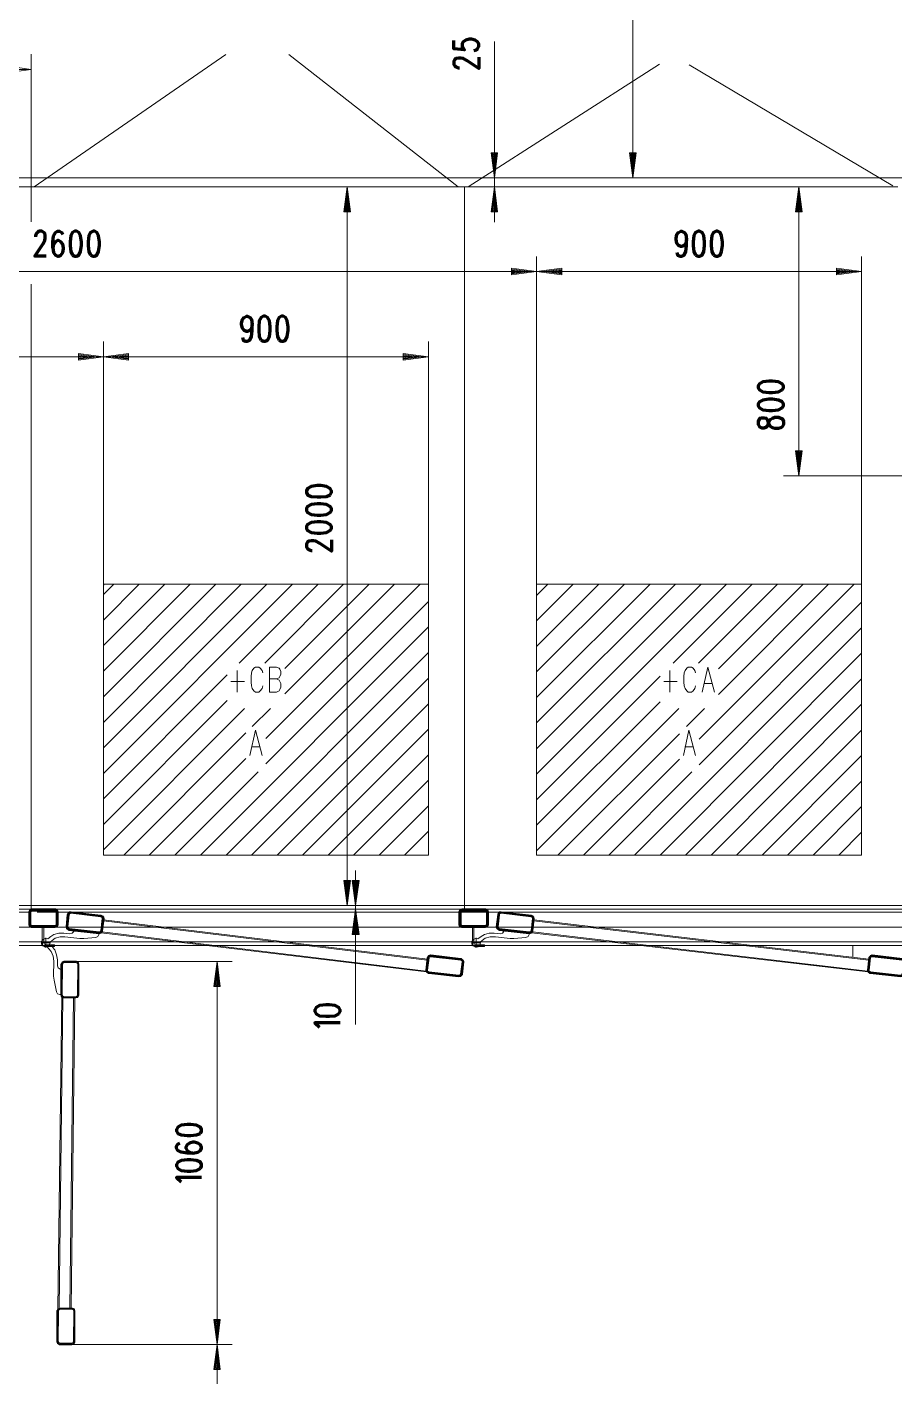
# Model space of a CAD drawing. Header units: metres. Extents: x 1223 to 5739, y -151236 to 19014.
# Drawn here: x 5031.8 to 5089.5, y -151079.8 to -150990.1 of the extents above; entities that cross this region are included whole.
import ezdxf

# ---------------------------------------------------------------- set-up
doc = ezdxf.new("R2010")
doc.units = ezdxf.units.M
doc.layers.add('PDF_Geometry', color=7, linetype='Continuous')

msp = doc.modelspace()

# ---------------------------------------------------------------- linework, layer by layer
at = {"layer": 'PDF_Geometry', "color": 8, "lineweight": 13}
for points in [[(4989.002, -151051.122), (5284.294, -151051.122), (5284.294, -151048.725), (5286.692, -151048.725), (5286.692, -150964.01), (5284.294, -150964.01), (5284.294, -150961.612), (4989.002, -150961.612), (4989.002, -150964.01), (4986.605, -150964.01), (4986.605, -151048.725), (4989.063, -151048.725), (4989.307, -151048.481), (5054.697, -151048.481)], [(5284.294, -150963.807), (4989.246, -150963.807), (4989.246, -151048.481), (5054.108, -151048.481)], [(5072.112, -150963.807), (5072.112, -151000.139)], [(5062.907, -150991.076), (5062.907, -151003.086)], [(5032.122, -150991.909), (5032.122, -151000.728), (5054.006, -151000.728), (5052.096, -151000.728)], [(5032.325, -151000.728), (5045.045, -150991.93)], [(5049.231, -150991.93), (5060.488, -151000.728)], [(5003.308, -150992.925), (5032.122, -150992.925)], [(5061.159, -151000.728), (5073.879, -150992.58)], [(5075.851, -150992.621), (5089.384, -151000.667)], [(5062.744, -150998.453), (5062.907, -150999.692), (5063.069, -150998.453)], [(5062.785, -150998.453), (5062.907, -150999.265), (5063.008, -150998.453)], [(5062.846, -150998.453), (5062.907, -150998.818), (5062.947, -150998.453)], [(5071.949, -150998.453), (5072.112, -150999.692), (5072.274, -150998.453)], [(5072.01, -150998.453), (5072.112, -150999.265), (5072.213, -150998.453)], [(5072.071, -150998.453), (5072.112, -150998.818), (5072.173, -150998.453)], [(5006.843, -151000.728), (5006.843, -151000.139), (5135.287, -151000.139), (5135.287, -151000.728)], [(5006.843, -151000.139), (5063.902, -151000.139)], [(5071.055, -151000.139), (5073.128, -151000.139)], [(5003.308, -151108.161), (5003.308, -151048.725), (5003.308, -151000.728), (5032.122, -151000.728), (5032.122, -151003.045), (5032.122, -151000.728), (5060.915, -151000.728), (5060.915, -151048.725)], [(5052.95, -151002.395), (5053.112, -151001.175), (5053.275, -151002.395)], [(5053.112, -151000.728), (5053.112, -151048.481)], [(5089.709, -151000.728), (5060.915, -151000.728), (5063.902, -151000.728)], [(5060.915, -151000.728), (5060.915, -151048.725), (5060.915, -151000.728)], [(5062.744, -151002.395), (5062.907, -151001.175), (5063.069, -151002.395)], [(5082.129, -151000.728), (5089.709, -151000.728)], [(5082.983, -151002.395), (5083.145, -151001.175), (5083.308, -151002.395)], [(5083.145, -151000.728), (5083.145, -151019.931)], [(5053.011, -151002.395), (5053.112, -151001.602), (5053.214, -151002.395)], [(5053.051, -151002.415), (5053.112, -151002.049), (5053.153, -151002.415)], [(5062.785, -151002.395), (5062.907, -151001.602), (5063.008, -151002.395)], [(5062.846, -151002.415), (5062.907, -151002.049), (5062.947, -151002.415)], [(5083.044, -151002.395), (5083.145, -151001.602), (5083.247, -151002.395)], [(5083.084, -151002.415), (5083.145, -151002.049), (5083.186, -151002.415)], [(5087.311, -151005.361), (5087.311, -151027.124)], [(4988.921, -151006.357), (4990.587, -151006.134), (4990.587, -151006.581), (4988.921, -151006.357), (5003.308, -151006.357), (5001.641, -151006.581), (5001.641, -151006.134), (5003.308, -151006.357), (5065.711, -151006.357), (5067.377, -151006.134), (5067.377, -151006.581), (5065.711, -151006.357), (5087.311, -151006.357)], [(5064.045, -151006.195), (5065.284, -151006.357), (5064.045, -151006.52)], [(5064.045, -151006.255), (5064.837, -151006.357), (5064.045, -151006.459)], [(5064.045, -151006.316), (5064.41, -151006.357), (5064.045, -151006.418)], [(5067.377, -151006.195), (5066.158, -151006.357), (5067.377, -151006.52)], [(5067.397, -151006.255), (5066.585, -151006.357), (5067.397, -151006.459)], [(5067.397, -151006.316), (5067.032, -151006.357), (5067.397, -151006.418)], [(5085.645, -151006.195), (5086.884, -151006.357), (5085.645, -151006.52)], [(5085.645, -151006.255), (5086.437, -151006.357), (5085.645, -151006.459)], [(5085.645, -151006.316), (5086.011, -151006.357), (5085.645, -151006.418)], [(5058.517, -151011.01), (5058.517, -151027.124)], [(5003.308, -151012.026), (5036.917, -151012.026)], [(5035.231, -151011.986), (5035.596, -151012.026), (5035.231, -151012.067)], [(5035.251, -151011.864), (5036.47, -151012.026), (5035.251, -151012.189)], [(5035.251, -151011.925), (5036.043, -151012.026), (5035.251, -151012.128)], [(5036.917, -151012.026), (5038.583, -151011.803)], [(5036.917, -151012.026), (5038.583, -151012.25)], [(5036.917, -151012.026), (5058.517, -151012.026)], [(5038.583, -151011.864), (5037.344, -151012.026), (5038.583, -151012.189)], [(5038.583, -151011.925), (5037.791, -151012.026), (5038.583, -151012.128)], [(5038.583, -151011.986), (5038.218, -151012.026), (5038.583, -151012.067)], [(5038.583, -151011.803), (5038.583, -151012.25)], [(5056.831, -151011.986), (5057.197, -151012.026), (5056.831, -151012.067)], [(5056.851, -151011.864), (5058.07, -151012.026), (5056.851, -151012.189)], [(5056.851, -151011.925), (5057.644, -151012.026), (5056.851, -151012.128)], [(5082.983, -151018.265), (5083.145, -151019.484), (5083.308, -151018.265)], [(5083.044, -151018.265), (5083.145, -151019.057), (5083.247, -151018.265)], [(5083.084, -151018.244), (5083.145, -151018.61), (5083.186, -151018.244)], [(5082.129, -151019.931), (5089.689, -151019.931), (5137.685, -151019.931)], [(5036.917, -151027.185), (5036.978, -151027.124)], [(5036.917, -151027.815), (5037.608, -151027.124)], [(5036.917, -151029.522), (5039.295, -151027.124)], [(5036.917, -151031.209), (5041.002, -151027.124)], [(5036.917, -151032.915), (5042.688, -151027.124)], [(5036.917, -151034.602), (5044.395, -151027.124)], [(5036.917, -151036.309), (5046.082, -151027.124)], [(5036.917, -151037.996), (5047.788, -151027.124)], [(5036.917, -151039.702), (5049.475, -151027.124)], [(5045.939, -151032.367), (5051.182, -151027.124)], [(5047.646, -151032.367), (5052.868, -151027.124)], [(5047.707, -151037.386), (5057.969, -151027.124)], [(5048.967, -151032.733), (5054.575, -151027.124)], [(5048.967, -151034.419), (5056.262, -151027.124)], [(5065.711, -151027.876), (5066.463, -151027.124)], [(5065.711, -151029.563), (5068.149, -151027.124)], [(5065.711, -151031.27), (5069.856, -151027.124)], [(5065.711, -151032.956), (5071.543, -151027.124)], [(5065.711, -151034.663), (5073.25, -151027.124)], [(5065.711, -151036.35), (5074.936, -151027.124)], [(5065.711, -151038.056), (5076.643, -151027.124)], [(5065.711, -151039.743), (5078.33, -151027.124)], [(5074.794, -151032.367), (5080.036, -151027.124)], [(5076.48, -151032.367), (5081.723, -151027.124)], [(5076.521, -151037.427), (5086.823, -151027.124)], [(5077.801, -151032.753), (5083.43, -151027.124)], [(5077.801, -151034.46), (5085.116, -151027.124)], [(5047.707, -151039.072), (5058.517, -151028.283)], [(5076.521, -151039.133), (5087.311, -151028.323)], [(5043.359, -151045.128), (5058.517, -151029.969)], [(5072.213, -151045.128), (5087.311, -151030.03)], [(5045.066, -151045.128), (5058.517, -151031.676)], [(5073.92, -151045.128), (5087.311, -151031.717)], [(5047.504, -151033.891), (5047.463, -151034.053), (5047.341, -151034.216), (5047.24, -151034.297), (5047.016, -151034.297), (5046.915, -151034.216), (5046.813, -151034.053), (5046.752, -151033.891), (5046.732, -151033.647), (5046.732, -151033.261), (5046.752, -151033.017), (5046.813, -151032.855), (5046.915, -151032.712), (5047.016, -151032.631), (5047.24, -151032.631), (5047.341, -151032.712), (5047.463, -151032.855), (5047.504, -151033.017)], [(5047.951, -151033.423), (5048.418, -151033.423), (5048.601, -151033.342), (5048.642, -151033.261), (5048.703, -151033.098), (5048.703, -151032.936), (5048.642, -151032.773), (5048.601, -151032.712), (5048.418, -151032.631), (5047.951, -151032.631), (5047.951, -151034.297), (5048.418, -151034.297), (5048.601, -151034.216), (5048.642, -151034.135), (5048.703, -151033.972), (5048.703, -151033.728), (5048.642, -151033.586), (5048.601, -151033.505), (5048.418, -151033.423)], [(5076.277, -151033.891), (5076.237, -151034.053), (5076.115, -151034.216), (5076.013, -151034.297), (5075.79, -151034.297), (5075.688, -151034.216), (5075.586, -151034.053), (5075.525, -151033.891), (5075.505, -151033.647), (5075.505, -151033.261), (5075.525, -151033.017), (5075.586, -151032.855), (5075.688, -151032.712), (5075.79, -151032.631), (5076.013, -151032.631), (5076.115, -151032.712), (5076.237, -151032.855), (5076.277, -151033.017)], [(5076.724, -151034.297), (5077.09, -151032.631), (5077.537, -151034.297)], [(5036.917, -151041.389), (5045.147, -151033.159)], [(5045.391, -151033.586), (5046.285, -151033.586)], [(5045.797, -151034.297), (5045.797, -151032.855)], [(5046.752, -151045.128), (5058.517, -151033.363)], [(5065.711, -151041.45), (5073.92, -151033.241)], [(5074.164, -151033.586), (5075.058, -151033.586)], [(5074.57, -151034.297), (5074.57, -151032.855)], [(5075.607, -151045.128), (5087.311, -151033.423)], [(5076.826, -151033.728), (5077.375, -151033.728)], [(5036.917, -151043.096), (5045.147, -151034.866)], [(5048.459, -151045.128), (5058.517, -151035.069)], [(5065.711, -151043.137), (5073.92, -151034.947)], [(5077.314, -151045.128), (5087.311, -151035.11)], [(5036.917, -151044.782), (5046.305, -151035.395)], [(5046.813, -151036.573), (5048.012, -151035.395)], [(5065.711, -151044.843), (5075.16, -151035.395)], [(5075.668, -151036.573), (5076.867, -151035.395)], [(5038.279, -151045.128), (5046.386, -151037)], [(5046.65, -151038.504), (5047.016, -151036.837), (5047.463, -151038.504)], [(5050.146, -151045.128), (5058.517, -151036.756)], [(5067.113, -151045.128), (5075.2, -151037.061)], [(5075.464, -151038.504), (5075.83, -151036.837), (5076.277, -151038.504)], [(5079, -151045.128), (5087.311, -151036.817)], [(5046.752, -151037.935), (5047.301, -151037.935)], [(5075.566, -151037.935), (5076.115, -151037.935)], [(5039.965, -151045.128), (5046.386, -151038.707)], [(5051.852, -151045.128), (5058.517, -151038.463)], [(5068.82, -151045.128), (5075.2, -151038.747)], [(5080.707, -151045.128), (5087.311, -151038.504)], [(5041.672, -151045.128), (5047.199, -151039.601)], [(5070.506, -151045.128), (5076.033, -151039.601)], [(5053.539, -151045.128), (5058.517, -151040.149)], [(5082.394, -151045.128), (5087.311, -151040.21)], [(5055.246, -151045.128), (5058.517, -151041.856)], [(5084.1, -151045.128), (5087.311, -151041.897)], [(5056.932, -151045.128), (5058.517, -151043.543)], [(5085.787, -151045.128), (5087.311, -151043.604)], [(5053.681, -151046.144), (5053.681, -151056.385)], [(5052.95, -151046.814), (5053.112, -151048.054), (5053.275, -151046.814)], [(5053.011, -151046.814), (5053.112, -151047.607), (5053.214, -151046.814)], [(5053.051, -151046.814), (5053.112, -151047.18), (5053.153, -151046.814)], [(5053.519, -151046.814), (5053.681, -151048.054), (5053.844, -151046.814)], [(5053.58, -151046.814), (5053.681, -151047.607), (5053.783, -151046.814)], [(5053.641, -151046.814), (5053.681, -151047.18), (5053.722, -151046.814)], [(4989.246, -151048.481), (5096.171, -151048.481)], [(5002.048, -151048.725), (5054.697, -151048.725)], [(5004.019, -151048.725), (5032.833, -151048.725), (5061.626, -151048.725), (5138.416, -151048.725), (5005.868, -151048.725), (5005.766, -151048.725), (5005.766, -151049.741), (5005.746, -151049.802), (5005.685, -151049.822), (5003.572, -151049.822), (5003.45, -151049.883), (5003.369, -151050.005), (5003.369, -151050.025), (5003.369, -151050.878), (5003.47, -151050.878)], [(5005.868, -151048.725), (5005.868, -151049.741), (5005.868, -151049.761), (5005.807, -151049.883), (5005.685, -151049.923), (5136.892, -151049.923), (5139.005, -151049.923), (5139.066, -151049.964), (5139.087, -151050.025), (5139.087, -151050.878), (5139.188, -151050.878), (5003.47, -151050.878), (5003.47, -151050.025), (5003.491, -151049.964), (5003.572, -151049.923), (5005.685, -151049.923)], [(5032.406, -151048.725), (5032.508, -151048.725)], [(5032.833, -151048.725), (5054.718, -151048.725)], [(5059.696, -151048.725), (5063.374, -151048.725)], [(5005.868, -151048.928), (5031.979, -151048.928)], [(5032.508, -151048.928), (5062.947, -151048.928)], [(5036.917, -151049.436), (5058.456, -151052.037)], [(5036.917, -151049.497), (5058.436, -151052.098)], [(5053.519, -151050.391), (5053.681, -151049.172), (5053.844, -151050.391)], [(5053.58, -151050.391), (5053.681, -151049.598), (5053.783, -151050.391)], [(5059.696, -151048.928), (5091.741, -151048.928)], [(5065.508, -151049.497), (5087.799, -151052.098)], [(5065.528, -151049.436), (5087.799, -151052.037)], [(5036.409, -151050.594), (5035.617, -151050.675), (5035.353, -151050.675), (5034.357, -151050.553), (5034.032, -151050.553), (5033.707, -151050.655), (5033.503, -151050.797), (5033.361, -151050.899), (5033.381, -151050.96), (5033.32, -151051.102), (5033.199, -151051.224), (5033.036, -151051.244), (5032.894, -151051.163), (5032.812, -151051.021), (5032.812, -151050.858), (5032.914, -151050.736), (5033.056, -151050.675), (5033.219, -151050.696), (5033.422, -151050.533), (5033.625, -151050.411), (5033.95, -151050.31), (5034.296, -151050.31), (5034.682, -151050.35), (5034.845, -151050.31), (5034.946, -151050.208), (5034.966, -151050.127)], [(5034.357, -151050.553), (5035.353, -151050.675), (5035.617, -151050.675), (5036.409, -151050.594), (5036.551, -151050.533), (5036.612, -151050.391), (5036.612, -151050.37), (5036.633, -151050.33)], [(5036.775, -151050.289), (5058.396, -151052.89)], [(5036.816, -151050.228), (5058.375, -151052.829)], [(5053.641, -151050.411), (5053.681, -151050.045), (5053.722, -151050.411)], [(5065.223, -151050.33), (5065.223, -151050.37), (5065.223, -151050.391), (5065.142, -151050.533), (5065, -151050.594), (5064.207, -151050.675), (5063.963, -151050.675), (5062.968, -151050.553), (5062.622, -151050.553), (5062.297, -151050.655), (5062.094, -151050.797), (5061.972, -151050.899), (5061.972, -151050.96), (5061.931, -151051.102), (5061.809, -151051.224), (5061.647, -151051.244), (5061.484, -151051.163), (5061.403, -151051.021), (5061.403, -151050.858), (5061.505, -151050.736), (5061.647, -151050.675), (5061.809, -151050.696), (5062.033, -151050.533), (5062.236, -151050.411), (5062.561, -151050.31), (5062.886, -151050.31), (5063.293, -151050.35), (5063.435, -151050.31), (5063.537, -151050.208), (5063.557, -151050.127)], [(5061.687, -151050.614), (5061.687, -151051.265)], [(5065.365, -151050.289), (5087.758, -151052.89)], [(5065.426, -151050.228), (5087.717, -151052.829)], [(5034.093, -151054.394), (5034.032, -151054.394), (5034.011, -151054.394), (5033.869, -151054.333), (5033.808, -151054.211), (5033.646, -151053.439), (5033.605, -151053.175), (5033.625, -151052.179), (5033.585, -151051.834), (5033.442, -151051.529), (5033.3, -151051.346), (5033.178, -151051.224)], [(5034.093, -151052.728), (5034.032, -151052.707), (5033.91, -151052.626), (5033.869, -151052.484), (5033.869, -151052.077), (5033.808, -151051.752), (5033.686, -151051.427), (5033.524, -151051.244)], [(5033.666, -151051.082), (5033.666, -151051.204)], [(5061.383, -151050.96), (5061.992, -151050.96)], [(5062.256, -151051.082), (5062.256, -151051.204)], [(5086.722, -151051.122), (5086.722, -151051.915)], [(5035.109, -151052.199), (5045.472, -151052.199)], [(5044.476, -151052.199), (5044.476, -151077.64), (5044.253, -151075.974), (5044.679, -151075.974), (5044.476, -151077.64), (5044.476, -151089.649)], [(5044.314, -151053.866), (5044.476, -151052.646), (5044.639, -151053.866)], [(5044.354, -151053.866), (5044.476, -151053.073), (5044.578, -151053.866)], [(5044.415, -151053.886), (5044.476, -151053.52), (5044.517, -151053.886)], [(5033.889, -151075.283), (5034.154, -151054.536)], [(5033.971, -151075.242), (5034.215, -151054.577)], [(5034.682, -151075.242), (5034.926, -151054.597)], [(5034.763, -151075.242), (5035.007, -151054.597)], [(5044.314, -151075.974), (5044.476, -151077.213), (5044.639, -151075.974)], [(5044.354, -151075.974), (5044.476, -151076.766), (5044.578, -151075.974)], [(5044.415, -151075.974), (5044.476, -151076.34), (5044.517, -151075.974)], [(5034.824, -151077.64), (5045.472, -151077.64)], [(5044.314, -151079.306), (5044.476, -151078.087), (5044.639, -151079.306)], [(5044.354, -151079.306), (5044.476, -151078.514), (5044.578, -151079.306)], [(5044.415, -151079.327), (5044.476, -151078.961), (5044.517, -151079.327)]]:
    msp.add_lwpolyline(points, dxfattribs=at)
at = {"layer": 'PDF_Geometry', "color": 8, "lineweight": 70}
for points in [[(5061.545, -150991.666), (5061.708, -150991.625), (5061.789, -150991.564), (5061.87, -150991.401), (5061.87, -150991.239), (5061.789, -150991.097), (5061.626, -150990.975), (5061.383, -150990.914), (5061.22, -150990.914), (5060.996, -150990.975), (5060.834, -150991.097), (5060.753, -150991.239), (5060.753, -150991.401), (5060.834, -150991.564), (5060.915, -150991.625), (5060.204, -150991.564), (5060.204, -150991.015)], [(5061.87, -150992.113), (5061.87, -150992.865), (5061.078, -150992.336), (5060.834, -150992.214), (5060.671, -150992.174), (5060.509, -150992.174), (5060.346, -150992.214), (5060.285, -150992.275), (5060.204, -150992.397), (5060.204, -150992.6), (5060.285, -150992.702), (5060.346, -150992.763), (5060.509, -150992.824), (5060.59, -150992.824)], [(5033.117, -151005.341), (5032.365, -151005.341), (5032.894, -151004.549), (5033.016, -151004.305), (5033.056, -151004.142), (5033.056, -151003.98), (5033.016, -151003.817), (5032.955, -151003.756), (5032.833, -151003.675), (5032.63, -151003.675), (5032.528, -151003.756), (5032.467, -151003.817), (5032.406, -151003.98), (5032.406, -151004.061)], [(5033.564, -151004.772), (5033.605, -151005.097), (5033.727, -151005.26), (5033.869, -151005.341), (5033.93, -151005.341), (5034.093, -151005.26), (5034.215, -151005.097), (5034.255, -151004.853), (5034.255, -151004.772), (5034.215, -151004.549), (5034.093, -151004.386), (5033.93, -151004.305), (5033.869, -151004.305), (5033.727, -151004.386), (5033.605, -151004.549), (5033.564, -151004.772), (5033.564, -151004.386), (5033.605, -151003.98), (5033.727, -151003.756), (5033.869, -151003.675), (5033.991, -151003.675), (5034.154, -151003.756), (5034.215, -151003.898)], [(5075.038, -151005.097), (5075.078, -151005.26), (5075.241, -151005.341), (5075.343, -151005.341), (5075.525, -151005.26), (5075.627, -151005.016), (5075.668, -151004.63), (5075.668, -151004.223), (5075.627, -151004.467), (5075.525, -151004.63), (5075.343, -151004.691), (5075.302, -151004.691), (5075.139, -151004.63), (5075.038, -151004.467), (5074.977, -151004.223), (5074.977, -151004.142), (5075.038, -151003.898), (5075.139, -151003.756), (5075.302, -151003.675), (5075.343, -151003.675), (5075.525, -151003.756), (5075.627, -151003.898), (5075.668, -151004.223)], [(5046.163, -151010.746), (5046.203, -151010.909), (5046.366, -151010.99), (5046.468, -151010.99), (5046.65, -151010.909), (5046.752, -151010.665), (5046.793, -151010.279), (5046.793, -151009.872), (5046.752, -151010.116), (5046.65, -151010.279), (5046.468, -151010.34), (5046.427, -151010.34), (5046.264, -151010.279), (5046.163, -151010.116), (5046.102, -151009.872), (5046.102, -151009.791), (5046.163, -151009.547), (5046.264, -151009.405), (5046.427, -151009.324), (5046.468, -151009.324), (5046.65, -151009.405), (5046.752, -151009.547), (5046.793, -151009.872)], [(5052.076, -151024.178), (5052.076, -151024.93), (5051.283, -151024.401), (5051.04, -151024.279), (5050.877, -151024.239), (5050.715, -151024.239), (5050.552, -151024.279), (5050.491, -151024.34), (5050.41, -151024.462), (5050.41, -151024.666), (5050.491, -151024.767), (5050.552, -151024.828), (5050.715, -151024.889), (5050.796, -151024.889)], [(5052.645, -151056.263), (5050.979, -151056.263), (5051.283, -151056.548)], [(5042.871, -151064.92), (5043.196, -151064.859), (5043.359, -151064.757), (5043.44, -151064.595), (5043.44, -151064.554), (5043.359, -151064.371), (5043.196, -151064.269), (5042.952, -151064.208), (5042.871, -151064.208), (5042.647, -151064.269), (5042.485, -151064.371), (5042.404, -151064.554), (5042.404, -151064.595), (5042.485, -151064.757), (5042.647, -151064.859), (5042.871, -151064.92), (5042.485, -151064.92), (5042.078, -151064.859), (5041.855, -151064.757), (5041.774, -151064.595), (5041.774, -151064.473), (5041.855, -151064.33), (5041.997, -151064.269)], [(5043.44, -151066.545), (5041.774, -151066.545), (5042.078, -151066.83)]]:
    msp.add_lwpolyline(points, dxfattribs=at)
at = {"layer": 'PDF_Geometry', "color": 8, "lineweight": 13}
for points in [[(5032.122, -150992.925), (5030.455, -150993.149), (5030.455, -150992.702)], [(5062.907, -151000.139), (5062.683, -150998.473), (5063.11, -150998.473)], [(5072.112, -151000.139), (5071.888, -150998.473), (5072.335, -150998.473)], [(5053.336, -151002.395), (5053.112, -151000.728), (5052.889, -151002.395)], [(5063.11, -151002.395), (5062.907, -151000.728), (5062.683, -151002.395)], [(5083.369, -151002.395), (5083.145, -151000.728), (5082.922, -151002.395)], [(5065.711, -151027.124), (5065.711, -151005.361)], [(5065.711, -151006.357), (5064.045, -151006.581), (5064.045, -151006.134)], [(5087.311, -151006.357), (5085.645, -151006.581), (5085.645, -151006.134)], [(5032.122, -151048.725), (5032.122, -151007.19)], [(5036.917, -151027.124), (5036.917, -151011.01)], [(5036.917, -151012.026), (5035.251, -151012.25), (5035.251, -151011.803)], [(5058.517, -151012.026), (5056.851, -151012.25), (5056.851, -151011.803)], [(5083.145, -151019.931), (5082.922, -151018.265), (5083.369, -151018.265)], [(5058.517, -151027.124), (5036.917, -151027.124), (5036.917, -151045.128), (5058.517, -151045.128)], [(5087.311, -151027.124), (5065.711, -151027.124), (5065.711, -151045.128), (5087.311, -151045.128)], [(5053.112, -151048.481), (5052.889, -151046.814), (5053.336, -151046.814)], [(5053.681, -151048.481), (5053.458, -151046.814), (5053.905, -151046.814)], [(5053.905, -151050.391), (5053.681, -151048.725), (5053.458, -151050.391)], [(5033.666, -151051.204), (5033.097, -151051.204), (5033.016, -151051.183), (5032.894, -151051.102), (5032.853, -151050.96), (5032.853, -151049.923), (5032.955, -151049.923), (5032.955, -151050.96), (5032.995, -151051.041), (5033.097, -151051.082), (5033.666, -151051.082)], [(5033.097, -151051.265), (5033.097, -151050.614)], [(5062.256, -151051.204), (5061.687, -151051.204), (5061.606, -151051.183), (5061.484, -151051.102), (5061.444, -151050.96), (5061.444, -151049.923), (5061.545, -151049.923), (5061.545, -151050.96), (5061.586, -151051.041), (5061.687, -151051.082), (5062.256, -151051.082)], [(5033.402, -151050.96), (5032.772, -151050.96)], [(5044.679, -151053.866), (5044.476, -151052.199), (5044.253, -151053.866)], [(5044.679, -151079.306), (5044.476, -151077.64), (5044.253, -151079.306)]]:
    msp.add_lwpolyline(points, close=True, dxfattribs=at)
at = {"layer": 'PDF_Geometry', "color": 8, "lineweight": 70}
for points in [[(5034.865, -151005.26), (5035.027, -151005.341), (5035.129, -151005.341), (5035.292, -151005.26), (5035.393, -151005.016), (5035.454, -151004.63), (5035.454, -151004.386), (5035.393, -151003.98), (5035.292, -151003.756), (5035.129, -151003.675), (5035.027, -151003.675), (5034.865, -151003.756), (5034.743, -151003.98), (5034.702, -151004.386), (5034.702, -151004.63), (5034.743, -151005.016)], [(5036.064, -151005.26), (5036.226, -151005.341), (5036.328, -151005.341), (5036.49, -151005.26), (5036.592, -151005.016), (5036.653, -151004.63), (5036.653, -151004.386), (5036.592, -151003.98), (5036.49, -151003.756), (5036.328, -151003.675), (5036.226, -151003.675), (5036.064, -151003.756), (5035.942, -151003.98), (5035.901, -151004.386), (5035.901, -151004.63), (5035.942, -151005.016)], [(5076.277, -151005.26), (5076.44, -151005.341), (5076.541, -151005.341), (5076.704, -151005.26), (5076.826, -151005.016), (5076.867, -151004.63), (5076.867, -151004.386), (5076.826, -151003.98), (5076.704, -151003.756), (5076.541, -151003.675), (5076.44, -151003.675), (5076.277, -151003.756), (5076.155, -151003.98), (5076.115, -151004.386), (5076.115, -151004.63), (5076.155, -151005.016)], [(5077.476, -151005.26), (5077.639, -151005.341), (5077.74, -151005.341), (5077.903, -151005.26), (5078.004, -151005.016), (5078.065, -151004.63), (5078.065, -151004.386), (5078.004, -151003.98), (5077.903, -151003.756), (5077.74, -151003.675), (5077.639, -151003.675), (5077.476, -151003.756), (5077.354, -151003.98), (5077.314, -151004.386), (5077.314, -151004.63), (5077.354, -151005.016)], [(5047.402, -151010.909), (5047.565, -151010.99), (5047.667, -151010.99), (5047.829, -151010.909), (5047.951, -151010.665), (5047.992, -151010.279), (5047.992, -151010.035), (5047.951, -151009.629), (5047.829, -151009.405), (5047.667, -151009.324), (5047.565, -151009.324), (5047.402, -151009.405), (5047.28, -151009.629), (5047.24, -151010.035), (5047.24, -151010.279), (5047.28, -151010.665)], [(5048.601, -151010.909), (5048.764, -151010.99), (5048.865, -151010.99), (5049.028, -151010.909), (5049.13, -151010.665), (5049.191, -151010.279), (5049.191, -151010.035), (5049.13, -151009.629), (5049.028, -151009.405), (5048.865, -151009.324), (5048.764, -151009.324), (5048.601, -151009.405), (5048.479, -151009.629), (5048.439, -151010.035), (5048.439, -151010.279), (5048.479, -151010.665)], [(5082.028, -151014.221), (5082.109, -151014.079), (5082.109, -151013.957), (5082.028, -151013.815), (5081.784, -151013.693), (5081.398, -151013.632), (5081.154, -151013.632), (5080.748, -151013.693), (5080.524, -151013.815), (5080.443, -151013.957), (5080.443, -151014.079), (5080.524, -151014.221), (5080.748, -151014.343), (5081.154, -151014.384), (5081.398, -151014.384), (5081.784, -151014.343)], [(5082.028, -151015.42), (5082.109, -151015.278), (5082.109, -151015.156), (5082.028, -151015.013), (5081.784, -151014.892), (5081.398, -151014.831), (5081.154, -151014.831), (5080.748, -151014.892), (5080.524, -151015.013), (5080.443, -151015.156), (5080.443, -151015.278), (5080.524, -151015.42), (5080.748, -151015.542), (5081.154, -151015.582), (5081.398, -151015.582), (5081.784, -151015.542)], [(5082.028, -151016.68), (5081.947, -151016.741), (5081.784, -151016.781), (5081.54, -151016.781), (5081.398, -151016.741), (5081.235, -151016.619), (5081.154, -151016.456), (5081.073, -151016.253), (5080.992, -151016.131), (5080.829, -151016.09), (5080.666, -151016.09), (5080.524, -151016.131), (5080.443, -151016.314), (5080.443, -151016.517), (5080.524, -151016.68), (5080.666, -151016.741), (5080.829, -151016.741), (5080.992, -151016.68), (5081.073, -151016.578), (5081.154, -151016.355), (5081.235, -151016.192), (5081.398, -151016.09), (5081.54, -151016.029), (5081.784, -151016.029), (5081.947, -151016.09), (5082.028, -151016.131), (5082.109, -151016.314), (5082.109, -151016.517)], [(5051.995, -151021.191), (5052.076, -151021.028), (5052.076, -151020.927), (5051.995, -151020.764), (5051.751, -151020.642), (5051.365, -151020.581), (5051.121, -151020.581), (5050.715, -151020.642), (5050.491, -151020.764), (5050.41, -151020.927), (5050.41, -151021.028), (5050.491, -151021.191), (5050.715, -151021.292), (5051.121, -151021.333), (5051.365, -151021.333), (5051.751, -151021.292)], [(5051.995, -151022.369), (5052.076, -151022.227), (5052.076, -151022.105), (5051.995, -151021.963), (5051.751, -151021.841), (5051.365, -151021.78), (5051.121, -151021.78), (5050.715, -151021.841), (5050.491, -151021.963), (5050.41, -151022.105), (5050.41, -151022.227), (5050.491, -151022.369), (5050.715, -151022.491), (5051.121, -151022.532), (5051.365, -151022.532), (5051.751, -151022.491)], [(5051.995, -151023.568), (5052.076, -151023.426), (5052.076, -151023.304), (5051.995, -151023.162), (5051.751, -151023.04), (5051.365, -151022.979), (5051.121, -151022.979), (5050.715, -151023.04), (5050.491, -151023.162), (5050.41, -151023.304), (5050.41, -151023.426), (5050.491, -151023.568), (5050.715, -151023.69), (5051.121, -151023.731), (5051.365, -151023.731), (5051.751, -151023.69)], [(5052.564, -151055.674), (5052.645, -151055.511), (5052.645, -151055.41), (5052.564, -151055.247), (5052.32, -151055.125), (5051.934, -151055.085), (5051.69, -151055.085), (5051.283, -151055.125), (5051.06, -151055.247), (5050.979, -151055.41), (5050.979, -151055.511), (5051.06, -151055.674), (5051.283, -151055.796), (5051.69, -151055.837), (5051.934, -151055.837), (5052.32, -151055.796)], [(5043.359, -151063.619), (5043.44, -151063.457), (5043.44, -151063.355), (5043.359, -151063.192), (5043.115, -151063.071), (5042.729, -151063.03), (5042.485, -151063.03), (5042.078, -151063.071), (5041.855, -151063.192), (5041.774, -151063.355), (5041.774, -151063.457), (5041.855, -151063.619), (5042.078, -151063.721), (5042.485, -151063.761), (5042.729, -151063.761), (5043.115, -151063.721)], [(5043.359, -151065.956), (5043.44, -151065.793), (5043.44, -151065.692), (5043.359, -151065.529), (5043.115, -151065.407), (5042.729, -151065.367), (5042.485, -151065.367), (5042.078, -151065.407), (5041.855, -151065.529), (5041.774, -151065.692), (5041.774, -151065.793), (5041.855, -151065.956), (5042.078, -151066.078), (5042.485, -151066.119), (5042.729, -151066.119), (5043.115, -151066.078)]]:
    msp.add_lwpolyline(points, close=True, dxfattribs=at)
at = {"layer": 'PDF_Geometry', "color": 8, "lineweight": 35}
for points in [[(5033.889, -151048.928), (5033.849, -151048.786), (5033.727, -151048.725), (5033.707, -151048.725), (5032.162, -151048.725), (5032.04, -151048.765), (5031.979, -151048.887), (5031.979, -151048.928), (5031.979, -151049.741), (5032.02, -151049.862), (5032.142, -151049.923), (5032.162, -151049.923), (5033.707, -151049.923), (5033.828, -151049.883), (5033.889, -151049.761), (5033.889, -151049.741)], [(5033.788, -151049.741), (5033.788, -151048.928), (5033.768, -151048.846), (5033.707, -151048.826), (5032.162, -151048.826), (5032.101, -151048.846), (5032.061, -151048.928), (5032.061, -151049.741), (5032.101, -151049.802), (5032.162, -151049.822), (5033.707, -151049.822), (5033.768, -151049.802)], [(5062.48, -151049.741), (5062.48, -151048.928), (5062.439, -151048.786), (5062.317, -151048.725), (5062.297, -151048.725), (5060.753, -151048.725), (5060.631, -151048.765), (5060.57, -151048.887), (5060.57, -151048.928), (5060.57, -151049.741), (5060.61, -151049.862), (5060.732, -151049.923), (5060.753, -151049.923), (5062.297, -151049.923), (5062.419, -151049.883), (5062.48, -151049.761)], [(5062.297, -151048.826), (5060.753, -151048.826), (5060.692, -151048.846), (5060.671, -151048.928), (5060.671, -151049.741), (5060.692, -151049.802), (5060.753, -151049.822), (5062.297, -151049.822), (5062.358, -151049.802), (5062.399, -151049.741), (5062.399, -151048.928), (5062.358, -151048.846)], [(5034.54, -151049.07), (5034.56, -151049.05), (5034.641, -151048.928), (5034.763, -151048.907), (5036.755, -151049.131), (5036.795, -151049.151), (5036.897, -151049.212), (5036.937, -151049.354), (5036.836, -151050.167), (5036.836, -151050.188), (5036.755, -151050.289), (5036.633, -151050.33), (5034.621, -151050.106), (5034.601, -151050.086), (5034.479, -151050.005), (5034.458, -151049.883)], [(5034.621, -151049.09), (5034.662, -151049.009), (5034.743, -151048.968), (5036.755, -151049.212), (5036.836, -151049.253), (5036.856, -151049.334), (5036.775, -151050.147), (5036.714, -151050.228), (5036.633, -151050.249), (5034.641, -151050.025), (5034.56, -151049.984), (5034.519, -151049.903)], [(5063.15, -151049.07), (5063.15, -151049.05), (5063.232, -151048.928), (5063.354, -151048.907), (5065.365, -151049.131), (5065.386, -151049.151), (5065.487, -151049.212), (5065.528, -151049.354), (5065.426, -151050.167), (5065.426, -151050.188), (5065.345, -151050.289), (5065.223, -151050.33), (5063.211, -151050.106), (5063.191, -151050.086), (5063.089, -151050.005), (5063.049, -151049.883)], [(5063.232, -151050.025), (5063.15, -151049.984), (5063.13, -151049.903), (5063.211, -151049.09), (5063.252, -151049.009), (5063.354, -151048.968), (5065.345, -151049.212), (5065.426, -151049.253), (5065.467, -151049.334), (5065.365, -151050.147), (5065.325, -151050.228), (5065.223, -151050.249)], [(5058.538, -151052.971), (5058.517, -151052.971), (5058.396, -151052.89), (5058.375, -151052.768), (5058.456, -151051.955), (5058.477, -151051.915), (5058.538, -151051.813), (5058.68, -151051.773), (5060.671, -151052.016), (5060.712, -151052.016), (5060.814, -151052.098), (5060.854, -151052.22), (5060.753, -151053.032), (5060.753, -151053.073), (5060.671, -151053.175), (5060.529, -151053.195)], [(5058.538, -151051.955), (5058.578, -151051.874), (5058.66, -151051.854), (5060.671, -151052.077), (5060.753, -151052.118), (5060.773, -151052.22), (5060.671, -151053.032), (5060.631, -151053.114), (5060.549, -151053.134), (5058.538, -151052.91), (5058.456, -151052.85), (5058.436, -151052.768)], [(5087.88, -151052.971), (5087.86, -151052.971), (5087.758, -151052.89), (5087.717, -151052.768), (5087.819, -151051.955), (5087.819, -151051.915), (5087.9, -151051.813), (5088.022, -151051.773), (5090.034, -151052.016), (5090.054, -151052.016), (5090.156, -151052.098), (5090.197, -151052.22), (5090.095, -151053.032), (5090.095, -151053.073), (5090.014, -151053.175), (5089.892, -151053.195)], [(5087.88, -151051.955), (5087.921, -151051.874), (5088.022, -151051.854), (5090.014, -151052.077), (5090.095, -151052.118), (5090.136, -151052.22), (5090.034, -151053.032), (5089.993, -151053.114), (5089.892, -151053.134), (5087.9, -151052.91), (5087.819, -151052.85), (5087.799, -151052.768)]]:
    msp.add_lwpolyline(points, close=True, dxfattribs=at)
for points in [[(5034.966, -151050.127), (5034.966, -151050.127)], [(5063.557, -151050.127), (5063.557, -151050.127)]]:
    msp.add_lwpolyline(points, dxfattribs=at)
at = {"layer": 'PDF_Geometry', "color": 8, "lineweight": 25}
for points in [[(5035.109, -151052.199), (5034.296, -151052.199), (5034.174, -151052.24), (5034.113, -151052.362), (5034.093, -151052.382), (5034.093, -151054.394), (5034.133, -151054.536), (5034.255, -151054.597), (5034.276, -151054.597), (5035.088, -151054.597), (5035.21, -151054.556), (5035.292, -151054.434), (5035.292, -151054.414), (5035.292, -151052.402), (5035.251, -151052.26), (5035.129, -151052.199)], [(5034.174, -151052.382), (5034.154, -151054.394), (5034.194, -151054.495), (5034.276, -151054.516), (5035.088, -151054.536), (5035.17, -151054.495), (5035.21, -151054.414), (5035.231, -151052.402), (5035.19, -151052.301), (5035.109, -151052.281), (5034.296, -151052.26), (5034.215, -151052.301)], [(5034.845, -151075.242), (5034.032, -151075.242), (5033.91, -151075.283), (5033.828, -151075.405), (5033.828, -151075.425), (5033.828, -151077.437), (5033.869, -151077.559), (5033.991, -151077.64), (5034.011, -151077.64), (5034.824, -151077.64), (5034.946, -151077.599), (5035.027, -151077.478), (5035.027, -151077.457), (5035.027, -151075.425), (5034.987, -151075.303), (5034.865, -151075.242)], [(5034.845, -151075.303), (5034.032, -151075.303), (5033.95, -151075.344), (5033.91, -151075.425), (5033.889, -151077.437), (5033.93, -151077.518), (5034.011, -151077.559), (5034.824, -151077.559), (5034.905, -151077.538), (5034.946, -151077.457), (5034.966, -151075.425), (5034.926, -151075.344)]]:
    msp.add_lwpolyline(points, close=True, dxfattribs=at)
msp.add_lwpolyline([(5034.093, -151052.728), (5034.093, -151052.728)], dxfattribs=at)

doc.saveas('drawing.dxf')
